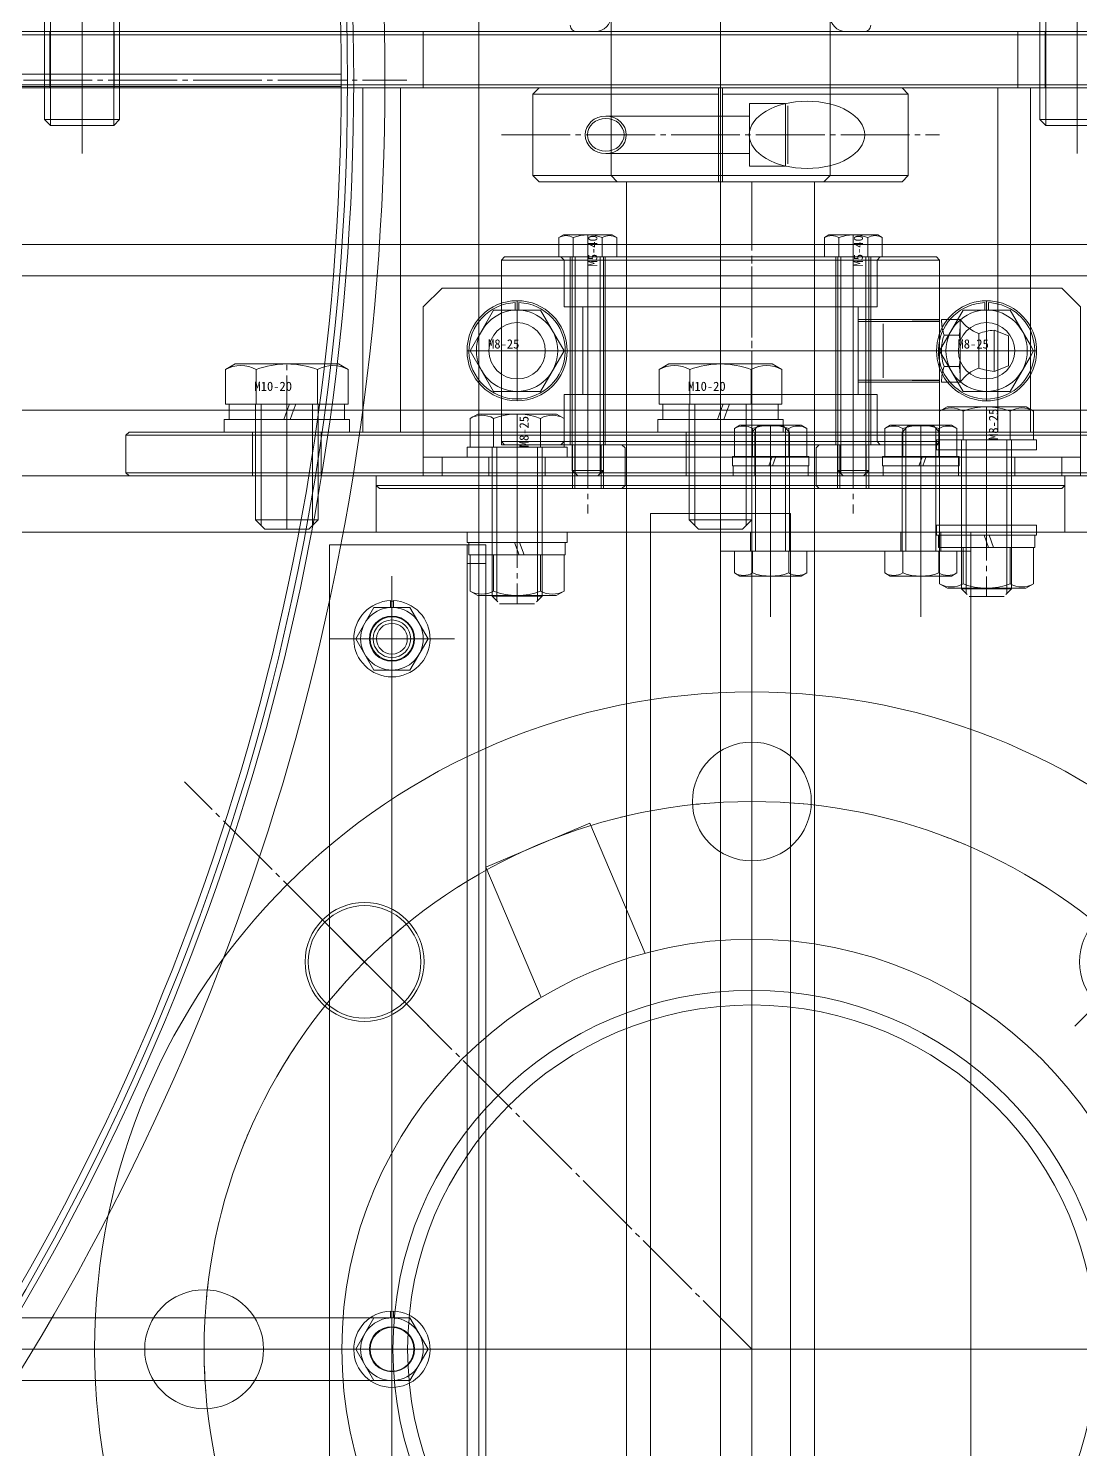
# Model space of a CAD drawing. Units: millimetres at full size. Extents: x -21196 to 21204, y -11807 to 11807.
# Drawn here: x -12762.5 to -12594.4, y -4088.9 to -3861.9 of the extents above; entities that cross this region are included whole.
import ezdxf
from ezdxf.enums import TextEntityAlignment as Align

# ---------------------------------------------------------------- set-up
doc = ezdxf.new("R2010")
doc.units = ezdxf.units.MM
doc.header["$LTSCALE"] = 0.5
doc.linetypes.add('USER4', pattern=[27.1, 22, -1.7, 1.7, -1.7])
doc.layers.add('1-0_設備-5(241129配置図菊池追記(立面図).jww)(機器配置図 260128.dwg)', color=7, linetype='Continuous', lineweight=9)
doc.styles.add('ＭＳ ゴシック', font='')
doc.styles.get('ＭＳ ゴシック').set_extended_font_data('MS Gothic')

msp = doc.modelspace()

# ---------------------------------------------------------------- linework, layer by layer
at = {"layer": '1-0_設備-5(241129配置図菊池追記(立面図).jww)(機器配置図 260128.dwg)'}
for p, q in [((-12690.5242, -3505.1129), (-12690.5242, -4575.1129)), ((-12651.8922, -3862.3562), (-12651.8922, -3728.3562)), ((-12571.8922, -3862.8558), (-12773.8922, -3862.8558)), ((-12759.8922, -3862.3558), (-12759.8922, -3871.3558)), ((-12759.0422, -3862.3558), (-12759.0422, -3871.3558)), ((-12748.7422, -3862.3558), (-12748.7422, -3871.3558)), ((-12747.8922, -3862.3558), (-12747.8922, -3871.3558)), ((-12699.3922, -3862.3558), (-12699.3922, -3871.3558)), ((-12674.8922, -3862.3562), (-12651.8922, -3862.3562)), ((-12628.8922, -3862.3562), (-12651.8922, -3862.3562)), ((-12604.3922, -3862.3558), (-12604.3922, -3871.3558)), ((-12600.8922, -3862.3558), (-12600.8922, -3871.3558)), ((-12600.0422, -3862.3558), (-12600.0422, -3871.3558)), ((-12571.8922, -3870.8558), (-12773.8922, -3870.8558)), ((-12709.0422, -3871.3558), (-12651.8922, -3871.3558)), ((-12709.0422, -3871.3558), (-12651.8922, -3871.3558)), ((-12709.0422, -3871.3558), (-12709.0422, -3922.8558)), ((-12709.0422, -3922.8558), (-12709.0422, -3871.3558)), ((-12703.0422, -3871.3558), (-12703.0422, -3926.3558)), ((-12681.8922, -3872.3558), (-12680.8922, -3871.3558)), ((-12681.8922, -3872.3558), (-12652.2122, -3872.3608)), ((-12680.8922, -3871.3558), (-12652.2122, -3871.3558)), ((-12652.2122, -3886.3558), (-12652.2122, -3871.3558)), ((-12602.3988, -3871.3558), (-12651.8922, -3871.3558)), ((-12602.3988, -3871.3558), (-12651.8922, -3871.3558)), ((-12651.8922, -3871.3558), (-12651.8922, -3926.3558)), ((-12626.3172, -3871.3558), (-12651.5722, -3871.3558)), ((-12651.5722, -3886.3558), (-12651.5722, -3871.3558)), ((-12626.3172, -3872.3566), (-12651.5722, -3872.3608)), ((-12622.8922, -3871.3558), (-12626.3172, -3871.3558)), ((-12621.8922, -3872.3558), (-12626.3172, -3872.3566)), ((-12621.8922, -3872.3558), (-12622.8922, -3871.3558)), ((-12621.8922, -3872.3558), (-12621.8922, -3885.3558)), ((-12607.595, -3871.3558), (-12607.595, -3926.3558)), ((-12602.3988, -3871.3558), (-12602.3988, -3922.8558)), ((-12647.2886, -3883.8478), (-12647.2886, -3873.8638)), ((-12641.5286, -3873.8638), (-12647.2886, -3873.8638)), ((-12641.5217, -3883.841), (-12641.5286, -3873.8638)), ((-12641.1446, -3883.4638), (-12641.1446, -3874.2478)), ((-12759.8922, -3876.4084), (-12747.8922, -3876.4084)), ((-12758.9452, -3877.3554), (-12748.8392, -3877.3554)), ((-12647.2886, -3875.8558), (-12670.2263, -3875.8558)), ((-12651.5722, -3875.8558), (-12652.2122, -3875.8558)), ((-12651.5722, -3875.8558), (-12652.2122, -3875.8558)), ((-12600.8922, -3876.4084), (-12588.8922, -3876.4084)), ((-12599.9452, -3877.3554), (-12589.8392, -3877.3554)), ((-12647.2886, -3881.8558), (-12670.2263, -3881.8558)), ((-12651.5722, -3881.8558), (-12652.2122, -3881.8558)), ((-12651.5722, -3881.8558), (-12652.2122, -3881.8558)), ((-12641.5286, -3883.8478), (-12647.2886, -3883.8478)), ((-12681.8922, -3885.3558), (-12680.8922, -3886.3558)), ((-12680.8922, -3886.3558), (-12652.2122, -3886.3558)), ((-12635.3922, -3886.3557), (-12668.3922, -3886.3557)), ((-12666.8922, -3945.3557), (-12666.8922, -3886.3557)), ((-12626.3172, -3885.3558), (-12651.5722, -3885.3558)), ((-12626.3172, -3886.3558), (-12651.5722, -3886.3558)), ((-12636.8922, -3945.3557), (-12636.8922, -3886.3557)), ((-12634.3922, -3885.3557), (-12635.3922, -3886.3557)), ((-12621.8922, -3885.3558), (-12626.3172, -3885.3551)), ((-12622.8922, -3886.3558), (-12626.3172, -3886.3558)), ((-12621.8922, -3885.3558), (-12622.8922, -3886.3558)), ((-12677.7242, -3895.2708), (-12677.0054, -3894.8558)), ((-12677.7242, -3898.3558), (-12677.7242, -3895.2708)), ((-12669.2054, -3894.8558), (-12677.0054, -3894.8558)), ((-12675.4148, -3898.3558), (-12675.4148, -3895.2708)), ((-12670.796, -3898.3558), (-12670.796, -3895.2708)), ((-12668.4866, -3895.2708), (-12669.2054, -3894.8558)), ((-12668.4866, -3898.3558), (-12668.4866, -3895.2708)), ((-12635.2978, -3895.2708), (-12634.579, -3894.8558)), ((-12635.2978, -3898.3558), (-12635.2978, -3895.2708)), ((-12626.779, -3894.8558), (-12634.579, -3894.8558)), ((-12632.9884, -3898.3558), (-12632.9884, -3895.2708)), ((-12628.3696, -3898.3558), (-12628.3696, -3895.2708)), ((-12626.0602, -3895.2708), (-12626.779, -3894.8558)), ((-12626.0602, -3898.3558), (-12626.0602, -3895.2708)), ((-12602.3988, -3896.3558), (-12709.0422, -3896.3558)), ((-12686.8922, -3898.8558), (-12686.3922, -3898.3558)), ((-12686.8922, -3898.8558), (-12686.8922, -3927.8558)), ((-12686.8922, -3898.8558), (-12651.8922, -3898.8558)), ((-12686.3922, -3898.3558), (-12651.8922, -3898.3558)), ((-12677.7242, -3898.3558), (-12668.4866, -3898.3558)), ((-12677.3922, -3898.3558), (-12676.8922, -3898.8558)), ((-12676.8922, -3898.8558), (-12676.8922, -3906.3558)), ((-12675.9054, -3898.3558), (-12675.9054, -3928.3558)), ((-12675.6054, -3898.3558), (-12675.6054, -3932.4558)), ((-12675.1054, -3898.3558), (-12675.1054, -3932.9558)), ((-12671.1054, -3898.3558), (-12671.1054, -3932.9558)), ((-12670.6054, -3898.3558), (-12670.6054, -3932.4558)), ((-12670.3054, -3898.3558), (-12670.3054, -3928.3558)), ((-12617.3922, -3898.3558), (-12651.8922, -3898.3558)), ((-12616.8922, -3898.8558), (-12651.8922, -3898.8558)), ((-12635.2978, -3898.3558), (-12626.0602, -3898.3558)), ((-12633.479, -3898.3558), (-12633.479, -3928.3558)), ((-12633.179, -3898.3558), (-12633.179, -3932.4558)), ((-12632.679, -3898.3558), (-12632.679, -3932.9558)), ((-12628.679, -3898.3558), (-12628.679, -3932.9558)), ((-12628.179, -3898.3558), (-12628.179, -3932.4558)), ((-12627.879, -3898.3558), (-12627.879, -3928.3558)), ((-12626.3922, -3898.3558), (-12626.8922, -3898.8558)), ((-12626.8922, -3898.8558), (-12626.8922, -3906.3558)), ((-12616.8922, -3898.8558), (-12617.3922, -3898.3558)), ((-12616.8922, -3898.8558), (-12616.8922, -3927.8558)), ((-12486.8922, -3901.3558), (-12806.8922, -3901.3558)), ((-12696.3922, -3903.3558), (-12699.3922, -3906.3558)), ((-12696.3922, -3903.3558), (-12602.3988, -3903.3558)), ((-12699.3922, -3906.3558), (-12699.3922, -3933.3558)), ((-12680.6394, -3906.8558), (-12688.145, -3906.8558)), ((-12684.6922, -3906.8558), (-12684.6922, -3905.6617)), ((-12684.3922, -3920.8558), (-12684.3922, -3905.8558)), ((-12684.0922, -3906.8558), (-12684.0922, -3905.6617)), ((-12676.8866, -3913.3558), (-12680.6394, -3906.8558)), ((-12676.8922, -3906.3558), (-12626.8922, -3906.3558)), ((-12673.8922, -3906.3558), (-12673.8922, -3920.3558)), ((-12629.8922, -3906.3558), (-12629.8922, -3920.3558)), ((-12605.6394, -3906.8558), (-12613.145, -3906.8558)), ((-12609.6922, -3906.8558), (-12609.6922, -3905.6617)), ((-12609.3922, -3920.8558), (-12609.3922, -3905.8558)), ((-12609.0922, -3906.8558), (-12609.0922, -3905.6617)), ((-12602.3988, -3912.4687), (-12605.6394, -3906.8558)), ((-12684.3922, -3907.7558), (-12684.3922, -3918.9558)), ((-12629.8922, -3908.3558), (-12616.8922, -3908.3558)), ((-12629.8922, -3908.6558), (-12616.8922, -3908.6558)), ((-12625.8922, -3909.0251), (-12625.8922, -3917.6866)), ((-12616.8922, -3908.5558), (-12625.7231, -3908.6558)), ((-12616.8922, -3908.5558), (-12616.8922, -3918.1558)), ((-12616.8922, -3909.0251), (-12616.8922, -3917.6866)), ((-12613.5922, -3908.3558), (-12616.5922, -3908.3558)), ((-12613.5922, -3908.3558), (-12613.5922, -3918.3558)), ((-12609.3922, -3907.7558), (-12609.3922, -3918.9558)), ((-12613.7627, -3910.8558), (-12616.1716, -3910.8558)), ((-12610.6292, -3910.5847), (-12610.6292, -3916.127)), ((-12608.1922, -3910.0558), (-12608.1922, -3916.6558)), ((-12605.8922, -3910.9558), (-12608.1922, -3910.0558)), ((-12605.8922, -3910.9558), (-12605.8922, -3915.7558)), ((-12680.6394, -3919.8558), (-12676.8866, -3913.3558)), ((-12605.3922, -3913.3558), (-12626.8922, -3913.3558)), ((-12601.8866, -3913.3558), (-12602.3988, -3912.4687)), ((-12602.3988, -3914.243), (-12601.8866, -3913.3558)), ((-12730.9892, -3916.3594), (-12729.4242, -3915.4558)), ((-12729.4242, -3915.4558), (-12712.9242, -3915.4558)), ((-12711.3593, -3916.3594), (-12712.9242, -3915.4558)), ((-12661.7071, -3916.3594), (-12660.1422, -3915.4558)), ((-12660.1422, -3915.4558), (-12643.6422, -3915.4558)), ((-12642.0772, -3916.3594), (-12643.6422, -3915.4558)), ((-12613.7627, -3915.8558), (-12616.1716, -3915.8558)), ((-12605.8922, -3915.7558), (-12608.1922, -3916.6558)), ((-12605.6394, -3919.8558), (-12602.3988, -3914.243)), ((-12730.9892, -3921.8558), (-12730.9892, -3916.3594)), ((-12726.0817, -3921.8558), (-12726.0817, -3916.3594)), ((-12716.2668, -3921.8558), (-12716.2668, -3916.3594)), ((-12711.3593, -3921.8558), (-12711.3593, -3916.3594)), ((-12661.7071, -3921.8558), (-12661.7071, -3916.3594)), ((-12656.7997, -3921.8558), (-12656.7997, -3916.3594)), ((-12646.9847, -3921.8558), (-12646.9847, -3916.3594)), ((-12642.0772, -3921.8558), (-12642.0772, -3916.3594)), ((-12629.8922, -3918.0558), (-12616.8922, -3918.0558)), ((-12629.8922, -3918.3558), (-12616.8922, -3918.3558)), ((-12616.8922, -3918.1558), (-12625.7219, -3918.0584)), ((-12613.5922, -3918.3558), (-12616.5922, -3918.3558)), ((-12688.145, -3919.8558), (-12680.6394, -3919.8558)), ((-12626.8922, -3920.3558), (-12676.8922, -3920.3558)), ((-12676.8922, -3927.8558), (-12676.8922, -3920.3558)), ((-12626.8922, -3927.8558), (-12626.8922, -3920.3558)), ((-12613.145, -3919.8558), (-12605.6394, -3919.8558)), ((-12711.3593, -3921.8558), (-12730.9892, -3921.8558)), ((-12730.3742, -3921.8558), (-12730.3742, -3922.8558)), ((-12730.3742, -3924.3558), (-12730.3742, -3922.8558)), ((-12726.1742, -3921.8558), (-12726.1742, -3940.3558)), ((-12725.2742, -3921.8558), (-12725.2742, -3941.2558)), ((-12721.1283, -3922.8558), (-12721.6742, -3924.3558)), ((-12721.1283, -3922.8558), (-12720.7643, -3921.8558)), ((-12720.1283, -3922.8558), (-12720.6742, -3924.3558)), ((-12720.1283, -3922.8558), (-12719.7643, -3921.8558)), ((-12717.0742, -3921.8558), (-12717.0742, -3941.2558)), ((-12716.1742, -3921.8558), (-12716.1742, -3940.3558)), ((-12711.9742, -3921.8558), (-12711.9742, -3922.8558)), ((-12711.9742, -3924.3558), (-12711.9742, -3922.8558)), ((-12709.0422, -3926.3558), (-12709.0422, -3922.8558)), ((-12642.0772, -3921.8558), (-12661.7071, -3921.8558)), ((-12661.0922, -3921.8558), (-12661.0922, -3922.8558)), ((-12661.0922, -3924.3558), (-12661.0922, -3922.8558)), ((-12656.8922, -3921.8558), (-12656.8922, -3940.3558)), ((-12655.9922, -3921.8558), (-12655.9922, -3941.2558)), ((-12651.8462, -3922.8558), (-12652.3922, -3924.3558)), ((-12651.8462, -3922.8558), (-12651.4823, -3921.8558)), ((-12650.8462, -3922.8558), (-12651.3922, -3924.3558)), ((-12650.8462, -3922.8558), (-12650.4823, -3921.8558)), ((-12647.7922, -3921.8558), (-12647.7922, -3941.2558)), ((-12646.8922, -3921.8558), (-12646.8922, -3940.3558)), ((-12642.6922, -3921.8558), (-12642.6922, -3922.8558)), ((-12642.6922, -3924.3558), (-12642.6922, -3922.8558)), ((-12616.8977, -3922.9891), (-12615.6922, -3922.293)), ((-12616.8977, -3927.593), (-12616.8977, -3922.9891)), ((-12603.0922, -3922.293), (-12615.6922, -3922.293)), ((-12613.145, -3927.593), (-12613.145, -3922.9891)), ((-12605.6394, -3927.593), (-12605.6394, -3922.9891)), ((-12601.8866, -3922.9891), (-12603.0922, -3922.293)), ((-12602.3988, -3926.3558), (-12602.3988, -3922.8558)), ((-12601.8866, -3927.593), (-12601.8866, -3922.9891)), ((-12594.3922, -3933.3558), (-12594.3922, -3922.8558)), ((-12711.1742, -3924.3558), (-12731.1742, -3924.3558)), ((-12731.1742, -3924.3558), (-12731.1742, -3926.3558)), ((-12711.1742, -3924.3558), (-12711.1742, -3926.3558)), ((-12691.8977, -3924.1519), (-12690.6922, -3923.4558)), ((-12691.8977, -3928.7558), (-12691.8977, -3924.1519)), ((-12678.0922, -3923.4558), (-12690.6922, -3923.4558)), ((-12688.145, -3928.7558), (-12688.145, -3924.1519)), ((-12680.6394, -3928.7558), (-12680.6394, -3924.1519)), ((-12676.8866, -3924.1519), (-12678.0922, -3923.4558)), ((-12676.8866, -3928.7558), (-12676.8866, -3924.1519)), ((-12641.8922, -3924.3558), (-12661.8922, -3924.3558)), ((-12661.8922, -3924.3558), (-12661.8922, -3926.3558)), ((-12649.6657, -3925.7601), (-12648.7922, -3925.2558)), ((-12648.7922, -3925.2558), (-12638.9922, -3925.2558)), ((-12646.8922, -3926.3558), (-12645.8922, -3925.3558)), ((-12641.8922, -3925.3558), (-12645.8922, -3925.3558)), ((-12643.8922, -3925.2558), (-12643.8922, -3930.2558)), ((-12641.8922, -3924.3558), (-12641.8922, -3926.3558)), ((-12640.8922, -3926.3558), (-12641.8922, -3925.3558)), ((-12625.6657, -3925.7601), (-12624.7922, -3925.2558)), ((-12624.7922, -3925.2558), (-12614.9922, -3925.2558)), ((-12622.8922, -3926.3558), (-12621.8922, -3925.3558)), ((-12617.8922, -3925.3558), (-12621.8922, -3925.3558)), ((-12619.8922, -3925.2558), (-12619.8922, -3930.2558)), ((-12616.8922, -3926.3558), (-12617.8922, -3925.3558)), ((-12746.3922, -3926.3558), (-12746.8922, -3926.8558)), ((-12746.8922, -3926.8558), (-12746.8922, -3932.8558)), ((-12556.8922, -3926.8558), (-12746.8922, -3926.8558)), ((-12746.3922, -3926.3558), (-12557.3922, -3926.3558)), ((-12711.1742, -3926.3558), (-12731.1742, -3926.3558)), ((-12726.6742, -3926.3558), (-12726.6742, -3933.3558)), ((-12715.6742, -3926.3558), (-12715.6742, -3933.3558)), ((-12686.8922, -3928.3558), (-12686.8922, -3926.3558)), ((-12641.8922, -3926.3558), (-12661.8922, -3926.3558)), ((-12657.3922, -3926.3558), (-12657.3922, -3933.3558)), ((-12649.6657, -3930.2558), (-12649.6657, -3925.7601)), ((-12640.8922, -3926.3558), (-12646.8922, -3926.3558)), ((-12646.8922, -3926.3558), (-12646.8922, -3932.7558)), ((-12646.7789, -3930.2558), (-12646.7789, -3925.7601)), ((-12646.3922, -3926.3558), (-12646.3922, -3933.3558)), ((-12646.2922, -3945.3558), (-12646.2922, -3925.7558)), ((-12641.4922, -3945.3558), (-12641.4922, -3925.7558)), ((-12641.0054, -3930.2558), (-12641.0054, -3925.7601)), ((-12640.8922, -3926.3558), (-12640.8922, -3932.7558)), ((-12625.6657, -3930.2558), (-12625.6657, -3925.7601)), ((-12616.8922, -3926.3558), (-12622.8922, -3926.3558)), ((-12622.8922, -3926.3558), (-12622.8922, -3932.7558)), ((-12622.7789, -3930.2558), (-12622.7789, -3925.7601)), ((-12622.2922, -3945.3558), (-12622.2922, -3925.7558)), ((-12617.4922, -3945.3558), (-12617.4922, -3925.7558)), ((-12617.3922, -3927.593), (-12601.3922, -3927.593)), ((-12617.3922, -3929.193), (-12617.3922, -3927.593)), ((-12617.0054, -3930.2558), (-12617.0054, -3925.7601)), ((-12616.8977, -3927.593), (-12601.8866, -3927.593)), ((-12616.8922, -3928.3558), (-12616.8922, -3926.3558)), ((-12616.8922, -3926.3558), (-12616.8922, -3932.7558)), ((-12613.3922, -3927.593), (-12613.3922, -3947.293)), ((-12612.6422, -3927.593), (-12612.6422, -3947.293)), ((-12606.1422, -3927.593), (-12606.1422, -3947.293)), ((-12605.3922, -3927.593), (-12605.3922, -3947.293)), ((-12601.3922, -3929.193), (-12601.3922, -3927.593)), ((-12692.3922, -3928.7558), (-12676.3922, -3928.7558)), ((-12692.3922, -3930.3558), (-12692.3922, -3928.7558)), ((-12691.8977, -3928.7558), (-12676.8866, -3928.7558)), ((-12688.3922, -3928.7558), (-12688.3922, -3948.4558)), ((-12687.6422, -3928.7558), (-12687.6422, -3948.4558)), ((-12686.8922, -3927.8558), (-12651.8922, -3927.8558)), ((-12686.8922, -3927.8558), (-12686.3922, -3928.3558)), ((-12667.6422, -3928.3558), (-12686.8922, -3928.3558)), ((-12686.3922, -3928.3558), (-12651.8922, -3928.3558)), ((-12681.1422, -3928.7558), (-12681.1422, -3948.4558)), ((-12680.3922, -3928.7558), (-12680.3922, -3948.4558)), ((-12676.8922, -3927.8558), (-12677.3922, -3928.3558)), ((-12676.3922, -3930.3558), (-12676.3922, -3928.7558)), ((-12675.5691, -3928.3558), (-12675.5691, -3935.3558)), ((-12675.1691, -3928.3558), (-12675.1691, -3935.3558)), ((-12670.9691, -3928.3558), (-12670.9691, -3935.3558)), ((-12670.5691, -3928.3558), (-12670.5691, -3935.3558)), ((-12667.6422, -3928.3558), (-12667.1422, -3928.8558)), ((-12667.1422, -3928.8558), (-12667.1422, -3934.8558)), ((-12616.8922, -3927.8558), (-12651.8922, -3927.8558)), ((-12617.3922, -3928.3558), (-12651.8922, -3928.3558)), ((-12636.1422, -3928.3558), (-12636.6422, -3928.8558)), ((-12636.6422, -3928.8558), (-12636.6422, -3934.8558)), ((-12616.8922, -3928.3558), (-12636.1422, -3928.3558)), ((-12633.2153, -3928.3558), (-12633.2153, -3935.3558)), ((-12632.8153, -3928.3558), (-12632.8153, -3935.3558)), ((-12628.6153, -3928.3558), (-12628.6153, -3935.3558)), ((-12628.2153, -3928.3558), (-12628.2153, -3935.3558)), ((-12626.8922, -3927.8558), (-12626.3922, -3928.3558)), ((-12616.8922, -3927.8558), (-12617.3922, -3928.3558)), ((-12601.3922, -3929.193), (-12617.3922, -3929.193)), ((-12699.3922, -3930.3558), (-12594.3922, -3930.3558)), ((-12696.3922, -3933.3558), (-12696.3922, -3930.3558)), ((-12676.3922, -3930.3558), (-12692.3922, -3930.3558)), ((-12688.8922, -3933.3558), (-12688.8922, -3930.3558)), ((-12679.8922, -3933.3558), (-12679.8922, -3930.3558)), ((-12649.9922, -3930.2558), (-12643.6462, -3930.2558)), ((-12649.9922, -3931.7558), (-12649.9922, -3930.2558)), ((-12649.9922, -3931.7558), (-12644.1922, -3931.7558)), ((-12637.8922, -3931.7558), (-12649.8922, -3931.7558)), ((-12649.8922, -3931.7558), (-12649.8922, -3933.3558)), ((-12649.6657, -3930.2558), (-12638.1187, -3930.2558)), ((-12644.1922, -3931.7558), (-12643.6462, -3930.2558)), ((-12643.8922, -3930.2558), (-12643.8922, -3931.7558)), ((-12643.5922, -3931.7558), (-12643.0462, -3930.2558)), ((-12643.5922, -3931.7558), (-12637.7922, -3931.7558)), ((-12643.0462, -3930.2558), (-12637.7922, -3930.2558)), ((-12637.8922, -3931.7558), (-12637.8922, -3933.3558)), ((-12637.7922, -3930.2558), (-12637.7922, -3931.7558)), ((-12625.9922, -3930.2558), (-12619.6462, -3930.2558)), ((-12625.9922, -3931.7558), (-12625.9922, -3930.2558)), ((-12625.9922, -3931.7558), (-12620.1922, -3931.7558)), ((-12613.8922, -3931.7558), (-12625.8922, -3931.7558)), ((-12625.8922, -3931.7558), (-12625.8922, -3933.3558)), ((-12625.6657, -3930.2558), (-12614.1187, -3930.2558)), ((-12620.1922, -3931.7558), (-12619.6462, -3930.2558)), ((-12619.8922, -3930.2558), (-12619.8922, -3931.7558)), ((-12619.5922, -3931.7558), (-12619.0462, -3930.2558)), ((-12619.5922, -3931.7558), (-12613.7922, -3931.7558)), ((-12619.0462, -3930.2558), (-12613.7922, -3930.2558)), ((-12613.8922, -3933.3558), (-12613.8922, -3930.3558)), ((-12613.8922, -3931.7558), (-12613.8922, -3933.3558)), ((-12613.7922, -3930.2558), (-12613.7922, -3931.7558)), ((-12604.8922, -3933.3558), (-12604.8922, -3930.3558)), ((-12597.3922, -3933.3558), (-12597.3922, -3930.3558)), ((-12746.8922, -3932.8558), (-12746.3922, -3933.3558)), ((-12556.8922, -3932.8558), (-12746.8922, -3932.8558)), ((-12557.3922, -3933.3558), (-12746.3922, -3933.3558)), ((-12706.8922, -3942.3558), (-12706.8922, -3933.3558)), ((-12706.8922, -3934.8558), (-12706.8922, -3933.3558)), ((-12699.3922, -3933.3558), (-12594.3922, -3933.3558)), ((-12675.6054, -3932.4558), (-12674.7054, -3933.3558)), ((-12670.6054, -3932.4558), (-12675.6054, -3932.4558)), ((-12671.5054, -3933.3558), (-12674.7054, -3933.3558)), ((-12670.6054, -3932.4558), (-12671.5054, -3933.3558)), ((-12637.8922, -3933.3558), (-12649.8922, -3933.3558)), ((-12646.8922, -3945.3558), (-12646.8922, -3932.7558)), ((-12640.8922, -3945.3558), (-12640.8922, -3932.7558)), ((-12633.179, -3932.4558), (-12632.279, -3933.3558)), ((-12628.179, -3932.4558), (-12633.179, -3932.4558)), ((-12629.079, -3933.3558), (-12632.279, -3933.3558)), ((-12628.179, -3932.4558), (-12629.079, -3933.3558)), ((-12613.8922, -3933.3558), (-12625.8922, -3933.3558)), ((-12622.8922, -3945.3558), (-12622.8922, -3932.7558)), ((-12616.8922, -3945.3558), (-12616.8922, -3932.7558)), ((-12596.8922, -3942.3558), (-12596.8922, -3933.3558)), ((-12596.8922, -3933.3558), (-12596.8922, -3934.8558)), ((-12706.3922, -3935.3558), (-12706.8922, -3934.8558)), ((-12596.8922, -3934.8558), (-12706.8922, -3934.8558)), ((-12597.3922, -3935.3558), (-12706.3922, -3935.3558)), ((-12667.1422, -3934.8558), (-12667.6422, -3935.3558)), ((-12636.6422, -3934.8558), (-12636.1422, -3935.3558)), ((-12597.3922, -3935.3558), (-12596.8922, -3934.8558)), ((-12726.1742, -3940.3558), (-12724.6742, -3941.8558)), ((-12726.1742, -3940.3558), (-12716.1742, -3940.3558)), ((-12716.1742, -3940.3558), (-12717.6742, -3941.8558)), ((-12663.0725, -4205.3557), (-12663.0725, -3939.3557)), ((-12640.7119, -3939.3557), (-12663.0725, -3939.3557)), ((-12656.8922, -3940.3558), (-12655.3922, -3941.8558)), ((-12656.8922, -3940.3558), (-12646.8922, -3940.3558)), ((-12646.8922, -3940.3558), (-12648.3922, -3941.8558)), ((-12640.7119, -4205.3557), (-12640.7119, -3939.3557)), ((-12617.3922, -3941.193), (-12601.3922, -3941.193)), ((-12617.3922, -3942.793), (-12617.3922, -3941.193)), ((-12601.3922, -3942.793), (-12601.3922, -3941.193)), ((-12724.6742, -3941.8558), (-12717.6742, -3941.8558)), ((-12692.3922, -3942.3558), (-12676.3922, -3942.3558)), ((-12692.3922, -3943.9558), (-12692.3922, -3942.3558)), ((-12676.3922, -3943.9558), (-12676.3922, -3942.3558)), ((-12655.3922, -3941.8558), (-12648.3922, -3941.8558)), ((-12647.0922, -3942.3558), (-12647.0922, -3945.3558)), ((-12640.6922, -3942.3558), (-12640.6922, -3945.3558)), ((-12623.0922, -3942.3558), (-12623.0922, -3945.3558)), ((-12601.3922, -3942.793), (-12617.3922, -3942.793)), ((-12617.0922, -3942.793), (-12609.7922, -3942.793)), ((-12617.0922, -3942.793), (-12617.0922, -3944.793)), ((-12616.6922, -3942.3558), (-12616.6922, -3945.3558)), ((-12609.7922, -3942.793), (-12609.0643, -3944.793)), ((-12608.9922, -3942.793), (-12601.6922, -3942.793)), ((-12608.9922, -3942.793), (-12608.2643, -3944.793)), ((-12601.6922, -3944.793), (-12601.6922, -3942.793)), ((-12714.3922, -3944.3558), (-12714.3922, -4201.3558)), ((-12689.3922, -3944.3558), (-12714.3922, -3944.3558)), ((-12676.3922, -3943.9558), (-12692.3922, -3943.9558)), ((-12692.3922, -3944.3558), (-12692.3922, -4201.3558)), ((-12692.0922, -3943.9558), (-12684.7922, -3943.9558)), ((-12692.0922, -3943.9558), (-12692.0922, -3945.9558)), ((-12689.3922, -3944.3558), (-12689.3922, -4201.3558)), ((-12684.7922, -3943.9558), (-12684.0643, -3945.9558)), ((-12683.9922, -3943.9558), (-12676.6922, -3943.9558)), ((-12683.9922, -3943.9558), (-12683.2643, -3945.9558)), ((-12676.6922, -3945.9558), (-12676.6922, -3943.9558)), ((-12666.8922, -4205.3557), (-12666.8922, -3945.3557)), ((-12651.8922, -3945.3558), (-12611.8922, -3945.3558)), ((-12649.6657, -3945.3558), (-12649.6657, -3948.8515)), ((-12638.1187, -3945.3558), (-12649.6657, -3945.3558)), ((-12646.7789, -3945.3558), (-12646.7789, -3948.8515)), ((-12641.0054, -3945.3558), (-12641.0054, -3948.8515)), ((-12638.1187, -3945.3558), (-12638.1187, -3948.8515)), ((-12636.8922, -4205.3557), (-12636.8922, -3945.3557)), ((-12625.6657, -3945.3558), (-12625.6657, -3948.8515)), ((-12614.1187, -3945.3558), (-12625.6657, -3945.3558)), ((-12622.7789, -3945.3558), (-12622.7789, -3948.8515)), ((-12617.0922, -3944.793), (-12609.0643, -3944.793)), ((-12617.0054, -3945.3558), (-12617.0054, -3948.8515)), ((-12616.8977, -3944.793), (-12601.8866, -3944.793)), ((-12614.1187, -3945.3558), (-12614.1187, -3948.8515)), ((-12613.145, -3944.793), (-12613.145, -3950.5681)), ((-12608.2643, -3944.793), (-12601.6922, -3944.793)), ((-12605.6394, -3944.793), (-12605.6394, -3950.5681)), ((-12689.3922, -3947.3558), (-12692.3922, -3947.3558)), ((-12692.0922, -3945.9558), (-12684.0643, -3945.9558)), ((-12691.8977, -3945.9558), (-12676.8866, -3945.9558)), ((-12688.145, -3945.9558), (-12688.145, -3951.7309)), ((-12683.2643, -3945.9558), (-12676.6922, -3945.9558)), ((-12680.6394, -3945.9558), (-12680.6394, -3951.7309)), ((-12646.8922, -3947.8558), (-12646.8922, -4197.8558)), ((-12613.3922, -3947.293), (-12613.3922, -3951.393)), ((-12612.6422, -3947.293), (-12612.6422, -3952.143)), ((-12606.1422, -3947.293), (-12606.1422, -3952.143)), ((-12605.3922, -3947.293), (-12605.3922, -3951.393)), ((-12688.3922, -3948.4558), (-12688.3922, -3952.5558)), ((-12687.6422, -3948.4558), (-12687.6422, -3953.3058)), ((-12681.1422, -3948.4558), (-12681.1422, -3953.3058)), ((-12680.3922, -3948.4558), (-12680.3922, -3952.5558)), ((-12649.6657, -3948.8515), (-12648.7922, -3949.3558)), ((-12638.9922, -3949.3558), (-12648.7922, -3949.3558)), ((-12638.1187, -3948.8515), (-12638.9922, -3949.3558)), ((-12625.6657, -3948.8515), (-12624.7922, -3949.3558)), ((-12614.9922, -3949.3558), (-12624.7922, -3949.3558)), ((-12614.1187, -3948.8515), (-12614.9922, -3949.3558)), ((-12704.3922, -3950.7558), (-12704.3922, -4194.9558)), ((-12690.6422, -3952.4558), (-12678.1422, -3952.4558)), ((-12680.3922, -3952.5558), (-12688.3922, -3952.5558)), ((-12688.3922, -3952.5558), (-12687.4922, -3953.4558)), ((-12680.3922, -3952.5558), (-12681.2922, -3953.4558)), ((-12615.6422, -3951.293), (-12603.1422, -3951.293)), ((-12605.3922, -3951.393), (-12613.3922, -3951.393)), ((-12613.3922, -3951.393), (-12612.4922, -3952.293)), ((-12606.5922, -3952.593), (-12612.1922, -3952.593)), ((-12605.3922, -3951.393), (-12606.2922, -3952.293)), ((-12707.2789, -3954.3558), (-12710.1657, -3959.3558)), ((-12704.6172, -3954.3558), (-12704.6172, -3953.26)), ((-12704.1672, -3954.3558), (-12704.1672, -3953.26)), ((-12681.5922, -3953.7558), (-12687.1922, -3953.7558)), ((-12695.7922, -3959.3558), (-12712.9922, -3959.3558)), ((-12710.1657, -3959.3558), (-12707.2789, -3964.3558)), ((-12701.5054, -3964.3558), (-12698.6187, -3959.3558)), ((-12707.2789, -3964.3558), (-12701.5054, -3964.3558)), ((-12646.8922, -3970.8558), (-12646.8922, -3999.8558)), ((-12663.9578, -4009.6181), (-12672.7966, -3988.7951)), ((-12719.0171, -4000.7309), (-12698.511, -4021.237)), ((-12574.7673, -4000.7309), (-12595.2734, -4021.237)), ((-12704.3922, -4067.8558), (-12824.3922, -4067.8558)), ((-12707.2789, -4067.8558), (-12710.1657, -4072.8558)), ((-12704.6172, -4067.8558), (-12704.6172, -4066.76)), ((-12704.1672, -4067.8558), (-12704.1672, -4066.76)), ((-12771.8922, -4072.8558), (-12521.8922, -4072.8558)), ((-12748.8922, -4072.8558), (-12719.8922, -4072.8558)), ((-12695.7922, -4072.8558), (-12712.9922, -4072.8558)), ((-12710.1657, -4072.8558), (-12707.2789, -4077.8558)), ((-12701.5054, -4077.8558), (-12698.6187, -4072.8558)), ((-12704.3922, -4077.8558), (-12824.3922, -4077.8558)), ((-12707.2789, -4077.8558), (-12701.5054, -4077.8558))]:
    msp.add_line(p, q, dxfattribs=at)
at = {"layer": '1-0_設備-5(241129配置図菊池追記(立面図).jww)(機器配置図 260128.dwg)', "linetype": 'USER4'}
for p, q in [((-12753.8922, -3880.3554), (-12753.8922, -3747.3554)), ((-12594.8922, -3880.3554), (-12594.8922, -3747.3554)), ((-12651.8922, -3761.3557), (-12651.8922, -4303.3557)), ((-12753.8922, -3851.8558), (-12753.8922, -3881.8558)), ((-12651.8922, -3851.8558), (-12651.8922, -3881.8558)), ((-12594.8922, -3851.8558), (-12594.8922, -3881.8558)), ((-12651.8922, -3865.3558), (-12651.8922, -3932.3558)), ((-13020.7215, -3870.1471), (-12702.0215, -3870.1471)), ((-12651.8922, -3871.3558), (-12651.8922, -3886.3558)), ((-12686.8922, -3878.8558), (-12616.8922, -3878.8558)), ((-12646.8922, -3886.3558), (-12646.8922, -4259.3558)), ((-12651.8922, -3893.3558), (-12651.8922, -3933.3558)), ((-12673.1054, -3894.8558), (-12673.1054, -3933.3558)), ((-12630.679, -3894.8558), (-12630.679, -3933.3558)), ((-12673.1054, -3897.3558), (-12673.1054, -3929.3558)), ((-12630.679, -3897.3558), (-12630.679, -3929.3558)), ((-12646.8922, -3938.3558), (-12646.8922, -3898.3558)), ((-12684.3922, -3921.3558), (-12684.3922, -3905.3558)), ((-12684.3922, -3905.8558), (-12684.3922, -3920.8558)), ((-12684.3922, -3920.8558), (-12684.3922, -3905.8558)), ((-12609.3922, -3921.3558), (-12609.3922, -3905.3558)), ((-12609.3922, -3905.8558), (-12609.3922, -3920.8558)), ((-12609.3922, -3920.8558), (-12609.3922, -3905.8558)), ((-12692.3922, -3913.3558), (-12676.3922, -3913.3558)), ((-12691.8922, -3913.3558), (-12601.8922, -3913.3558)), ((-12601.8922, -3913.3558), (-12691.8922, -3913.3558)), ((-12611.8922, -3913.3558), (-12691.8922, -3913.3558)), ((-12617.3922, -3913.3558), (-12601.3922, -3913.3558)), ((-12721.1742, -3941.8558), (-12721.1742, -3915.4558)), ((-12651.8922, -3941.8558), (-12651.8922, -3915.4558)), ((-12651.8922, -3917.3558), (-12651.8922, -3944.3558)), ((-12721.1742, -3920.3558), (-12721.1742, -3939.3558)), ((-12609.3922, -3922.293), (-12609.3922, -3952.593)), ((-12684.3922, -3923.4558), (-12684.3922, -3953.7558)), ((-12684.3922, -3938.3558), (-12684.3922, -3925.3558)), ((-12673.0691, -3924.3558), (-12673.0691, -3939.3558)), ((-12643.8922, -3925.3558), (-12643.8922, -3952.8558)), ((-12630.7153, -3924.3558), (-12630.7153, -3939.3558)), ((-12619.8922, -3925.3558), (-12619.8922, -3952.8558)), ((-12609.3922, -3938.3558), (-12609.3922, -3925.3558)), ((-12643.8922, -3931.8558), (-12643.8922, -3955.8558)), ((-12619.8922, -3931.8558), (-12619.8922, -3955.8558)), ((-12651.8922, -3942.3558), (-12651.8922, -3933.3558)), ((-12704.3922, -3949.3558), (-12704.3922, -4196.3558)), ((-12704.3922, -3965.4558), (-12704.3922, -3953.2558)), ((-12694.3922, -3959.3558), (-12714.3922, -3959.3558)), ((-12710.4922, -3959.3558), (-12698.2922, -3959.3558)), ((-12646.8922, -4072.8558), (-12737.5433, -3982.2047)), ((-12473.3922, -4072.8558), (-13056.8922, -4072.8558)), ((-12481.8922, -4072.8558), (-12811.8922, -4072.8558))]:
    msp.add_line(p, q, dxfattribs=at)
at = {"layer": '1-0_設備-5(241129配置図菊池追記(立面図).jww)(機器配置図 260128.dwg)'}
for points in [[(-12759.8922, -3762.3554), (-12758.9452, -3764.1054), (-12758.9452, -3877.3554), (-12759.8922, -3876.4084), (-12759.8922, -3762.4652)], [(-12747.8922, -3762.4652), (-12747.8922, -3876.4084), (-12748.8392, -3877.3554), (-12748.8392, -3764.1054), (-12747.8922, -3762.3554)], [(-12600.8922, -3762.3554), (-12599.9452, -3764.1054), (-12599.9452, -3877.3554), (-12600.8922, -3876.4084), (-12600.8922, -3762.4652)], [(-12669.3922, -3885.3557), (-12669.3922, -3769.3557), (-12668.3922, -3768.3557), (-12635.3922, -3768.3557), (-12634.3922, -3769.3557), (-12634.3922, -3885.3557)], [(-12712.4916, -3871.1471), (-12772.4916, -3871.1471), (-12772.4916, -3869.1471), (-12712.4916, -3869.1471)], [(-12681.8922, -3872.3558), (-12681.8922, -3885.3558), (-12652.2122, -3885.3558)], [(-12634.3922, -3885.3557), (-12669.3922, -3885.3557), (-12668.3922, -3886.3557)], [(-12709.0422, -3896.3558), (-12806.8922, -3896.3558), (-12806.8922, -3922.8558)], [(-12486.8922, -3922.8558), (-12486.8922, -3896.3558), (-12602.3988, -3896.3558)], [(-12594.3922, -3922.8558), (-12594.3922, -3906.3558), (-12597.3922, -3903.3558), (-12602.3988, -3903.3558)], [(-12688.145, -3906.8558), (-12691.8977, -3913.3558), (-12688.145, -3919.8558)], [(-12613.145, -3906.8558), (-12616.8977, -3913.3558), (-12613.145, -3919.8558)], [(-13036.8922, -3922.8558), (-12481.8922, -3922.8558), (-12481.8922, -4222.8558)], [(-12638.1187, -3930.2558), (-12638.1187, -3925.7601), (-12638.9922, -3925.2558)], [(-12614.1187, -3930.2558), (-12614.1187, -3925.7601), (-12614.9922, -3925.2558)], [(-12616.8977, -3944.793), (-12616.8977, -3950.5681), (-12615.6422, -3951.293)], [(-12601.8866, -3944.793), (-12601.8866, -3950.5681), (-12603.1422, -3951.293)], [(-12691.8977, -3945.9558), (-12691.8977, -3951.7309), (-12690.6422, -3952.4558)], [(-12676.8866, -3945.9558), (-12676.8866, -3951.7309), (-12678.1422, -3952.4558)], [(-12698.6187, -3959.3558), (-12701.5054, -3954.3558), (-12707.2789, -3954.3558)], [(-12680.5269, -4016.6512), (-12689.3657, -3995.8282), (-12672.7966, -3988.7951)], [(-12698.6187, -4072.8558), (-12701.5054, -4067.8558), (-12707.2789, -4067.8558)]]:
    msp.add_lwpolyline(points, dxfattribs=at)
for points in [[(-12572.3922, -3862.3558), (-12773.3922, -3862.3558), (-12773.8922, -3862.8558), (-12773.8922, -3870.8558), (-12773.3922, -3871.3558), (-12572.3922, -3871.3558), (-12571.8922, -3870.8558), (-12571.8922, -3862.8558)], [(-12486.8922, -3933.3558), (-12806.8922, -3933.3558), (-12806.8922, -3942.3558), (-12486.8922, -3942.3558)], [(-12651.8922, -4203.3558), (-12651.8922, -3942.3558), (-12611.8922, -3942.3558), (-12611.8922, -4203.3558)]]:
    msp.add_lwpolyline(points, close=True, dxfattribs=at)
for centre, radius in [((-13099.5215, -3870.1471), 388.031), ((-12684.3922, -3913.3558), 8), ((-12684.3922, -3913.3558), 6.5), ((-12609.3922, -3913.3558), 6.5), ((-12684.3922, -3913.3558), 4.5), ((-12684.3922, -3913.3558), 4.5), ((-12609.3922, -3913.3558), 4.5), ((-12609.3922, -3913.3558), 4.5), ((-12704.3922, -3959.3558), 5), ((-12704.3922, -3959.3558), 3.6), ((-12704.3922, -3959.3558), 3.5), ((-12704.3922, -3959.3558), 3), ((-12704.3922, -3959.3558), 2.458), ((-12704.3922, -3959.3558), 2.458), ((-12646.8922, -4072.8558), 105), ((-12646.8922, -3985.3558), 9.5), ((-12646.8922, -4072.8558), 87.5), ((-12708.764, -4010.984), 9.5), ((-12708.764, -4010.984), 9), ((-12585.0204, -4010.984), 9.5), ((-12646.8922, -4072.8558), 65.5), ((-12646.8922, -4072.8558), 57.35), ((-12646.8922, -4072.8558), 55), ((-12734.3922, -4072.8558), 9.5), ((-12704.3922, -4072.8558), 5), ((-12704.3922, -4072.8558), 3.6), ((-12704.3922, -4072.8558), 3.5)]:
    msp.add_circle(centre, radius, dxfattribs=at)
at = {"layer": '1-0_設備-5(241129配置図菊池追記(立面図).jww)(機器配置図 260128.dwg)', "linetype": 'USER4'}
msp.add_circle((-12646.8922, -4072.8558), 87.5, dxfattribs=at)
at = {"layer": '1-0_設備-5(241129配置図菊池追記(立面図).jww)(機器配置図 260128.dwg)'}
for centre, radius, start, end in [((-13099.5215, -3870.1471), 394, 287.732, 72.268), ((-13099.5215, -3870.1471), 389.031, 287.966, 72.034), ((-13099.5215, -3870.1471), 387.031, 288.062, 71.938), ((-12674.8922, -3861.3562), 1, 180, 270), ((-12671.8922, -3859.8562), 2.5, 270, 0), ((-12631.8922, -3859.8562), 2.5, 180, 270), ((-12628.8922, -3861.3562), 1, 270, 0), ((-12676.5695, -3897.2708), 2.309, 60, 120), ((-12673.1054, -3901.489), 6.633, 69.625, 110.375), ((-12669.6413, -3897.2708), 2.309, 60, 120), ((-12634.1431, -3897.2708), 2.309, 60, 120), ((-12630.679, -3901.489), 6.633, 69.625, 110.375), ((-12627.2149, -3897.2708), 2.309, 60, 120), ((-12684.3922, -3913.3558), 7.7, 92.233, 87.767), ((-12609.3922, -3913.3558), 8, 29.053, 330.947), ((-12609.3922, -3913.3558), 7.7, 92.233, 335.262), ((-12609.3922, -3913.3558), 7.7, 24.738, 87.767), ((-12608.6804, -3904.91), 6, 215.051, 251.046), ((-12609.3922, -3913.3558), 8, 330.947, 29.053), ((-12607.034, -3921.2719), 11.276, 95.896, 108.593), ((-12609.3922, -3913.3558), 7.7, 335.262, 24.738), ((-12728.5354, -3920.6093), 4.907, 60, 120), ((-12721.1742, -3929.235), 13.779, 69.136, 110.864), ((-12713.813, -3920.6093), 4.907, 60, 120), ((-12659.2534, -3920.6093), 4.907, 60, 120), ((-12651.8922, -3929.235), 13.779, 69.136, 110.864), ((-12644.531, -3920.6093), 4.907, 60, 120), ((-12608.6804, -3921.8016), 6, 108.954, 144.949), ((-12607.034, -3905.4398), 11.276, 251.407, 264.104), ((-12615.0214, -3926.2391), 3.753, 60, 120), ((-12609.3922, -3932.758), 10.465, 68.986, 111.014), ((-12603.763, -3926.2391), 3.753, 60, 120), ((-12690.0214, -3927.4019), 3.753, 60, 120), ((-12684.3922, -3933.9208), 10.465, 68.986, 111.014), ((-12678.763, -3927.4019), 3.753, 60, 120), ((-12648.2223, -3928.2601), 2.887, 60, 120), ((-12643.8922, -3933.77), 8.514, 70.181, 109.819), ((-12639.5621, -3928.2601), 2.887, 60, 120), ((-12624.2223, -3928.2601), 2.887, 60, 120), ((-12619.8922, -3933.77), 8.514, 70.181, 109.819), ((-12615.5621, -3928.2601), 2.887, 60, 120), ((-12648.2223, -3946.3515), 2.887, 240, 300), ((-12643.8922, -3940.8416), 8.514, 250.181, 289.819), ((-12639.5621, -3946.3515), 2.887, 240, 300), ((-12624.2223, -3946.3515), 2.887, 240, 300), ((-12619.8922, -3940.8416), 8.514, 250.181, 289.819), ((-12615.5621, -3946.3515), 2.887, 240, 300), ((-12690.0214, -3948.4809), 3.753, 240, 300), ((-12684.3922, -3942.3793), 10.077, 248.135, 291.865), ((-12678.763, -3948.4809), 3.753, 240, 300), ((-12615.0214, -3947.3181), 3.753, 240, 300), ((-12609.3922, -3941.2165), 10.077, 248.135, 291.865), ((-12603.763, -3947.3181), 3.753, 240, 300), ((-12704.3922, -3959.3558), 6.1, 92.114, 87.886), ((-12704.3922, -3959.3558), 6, 87.886, 92.149), ((-12704.3922, -4072.8558), 6.1, 92.114, 87.886), ((-12704.3922, -4072.8558), 6, 87.886, 92.149), ((-12704.3922, -4072.8558), 5, 270, 90)]:
    msp.add_arc(centre, radius, start, end, dxfattribs=at)
for centre, major_axis, ratio in [((-12638.0683, -3878.8558), (-9.225, 0), 0.582764), ((-12670.2263, -3878.8558), (3.282, 0), 0.914077), ((-12670.2263, -3878.8558), (-2.922, 0), 0.893566)]:
    msp.add_ellipse(centre, major_axis=major_axis, ratio=ratio, dxfattribs=at)
for centre, major_axis, ratio, start_param, end_param in [((-12614.7575, -3908.3558), (0, 3.924), 0.467635, 1.57079633, 2.2616533), ((-12614.7575, -3908.3559), (0, 4.8), 0.242708, 4.16469992, 4.71240169), ((-12614.7575, -3913.3558), (0, 3.924), 0.467635, 0.87993936, 2.2616533), ((-12614.7575, -3913.3559), (0, 4.8), 0.242708, 4.16469992, 5.26010063), ((-12614.7575, -3918.3558), (0, 3.924), 0.467635, 0.87993936, 1.57079633), ((-12614.7575, -3918.3559), (0, 4.8), 0.242708, 4.71238898, 5.26010063)]:
    msp.add_ellipse(centre, major_axis=major_axis, ratio=ratio, start_param=start_param, end_param=end_param, dxfattribs=at)

# ---------------------------------------------------------------- texts
at = {"layer": '1-0_設備-5(241129配置図菊池追記(立面図).jww)(機器配置図 260128.dwg)', "style": 'ＭＳ ゴシック'}
for s, p in [('M5-40', (-12671.1338, -3899.8876)), ('M5-40', (-12628.7074, -3899.8876)), ('M8-25', (-12607.1266, -3927.5976)), ('M8-25', (-12682.1266, -3928.7604))]:
    msp.add_text(s, height=1.469, rotation=90, dxfattribs=at).set_placement(p, align=Align.BOTTOM_LEFT)
for s, p in [('M8-25', (-12689.031, -3913.4323)), ('M8-25', (-12614.031, -3913.4323)), ('M10-20', (-12726.3524, -3920.2014)), ('M10-20', (-12657.0704, -3920.2014))]:
    msp.add_text(s, height=1.469, dxfattribs=at).set_placement(p, align=Align.BOTTOM_LEFT)

doc.saveas('drawing.dxf')
